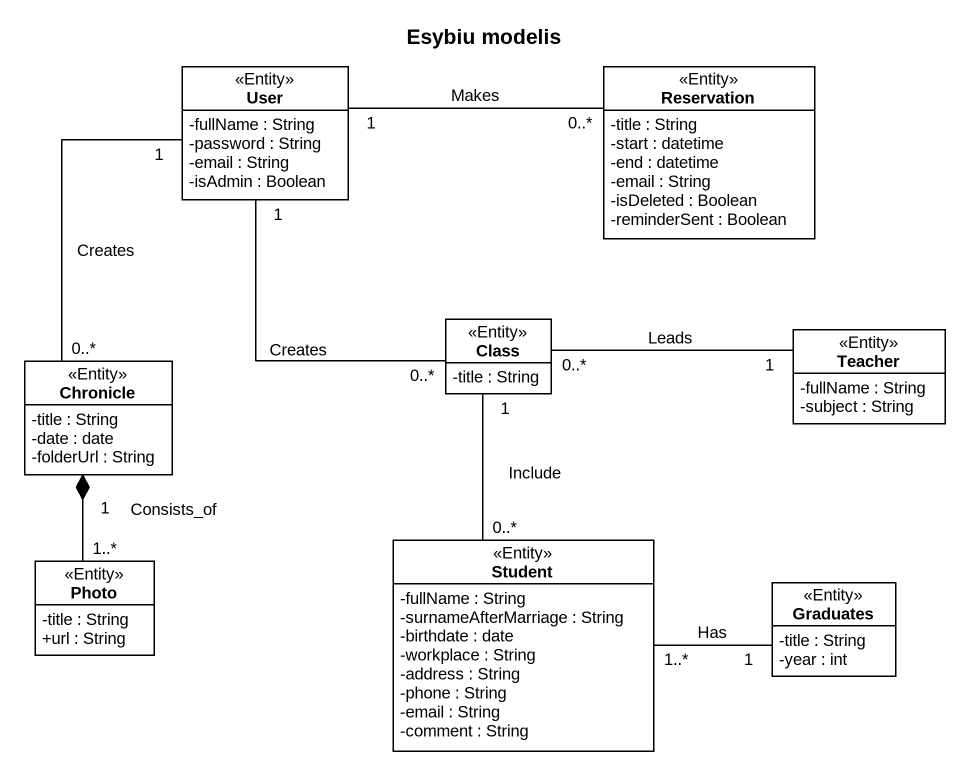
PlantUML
@startuml
title Esybiu modelis
hide circle
hide empty members
skinparam classAttributeIconSize 0
class User <<Entity>> {
  -fullName : String
  -password : String
  -email : String
  -isAdmin : Boolean
}
class Reservation <<Entity>> {
  -title : String
  -start : datetime
  -end : datetime
  -email : String
  -isDeleted : Boolean
  -reminderSent : Boolean
}
class "Class" as Class_ <<Entity>> {
  -title : String
}
class Teacher <<Entity>> {
  -fullName : String
  -subject : String
}
class Chronicle <<Entity>> {
  -title : String
  -date : date
  -folderUrl : String
}
class Photo <<Entity>> {
  -title : String
  +url : String
}
class Student <<Entity>> {
  -fullName : String
  -surnameAfterMarriage : String
  -birthdate : date
  -workplace : String
  -address : String
  -phone : String
  -email : String
  -comment : String
}
class Graduates <<Entity>> {
  -title : String
  -year : int
}
User "1" -right- "0..*" Reservation : Makes
User "1" -- "0..*" Class_ : Creates
User "1" -- "0..*" Chronicle : Creates
Class_ "1" -- "0..*" Student : Include
Teacher "1" -left- "0..*" Class_ : Leads
Chronicle "1" *-- "1..*" Photo : Consists_of
Graduates "1" -left- "1..*" Student : Has
@enduml
